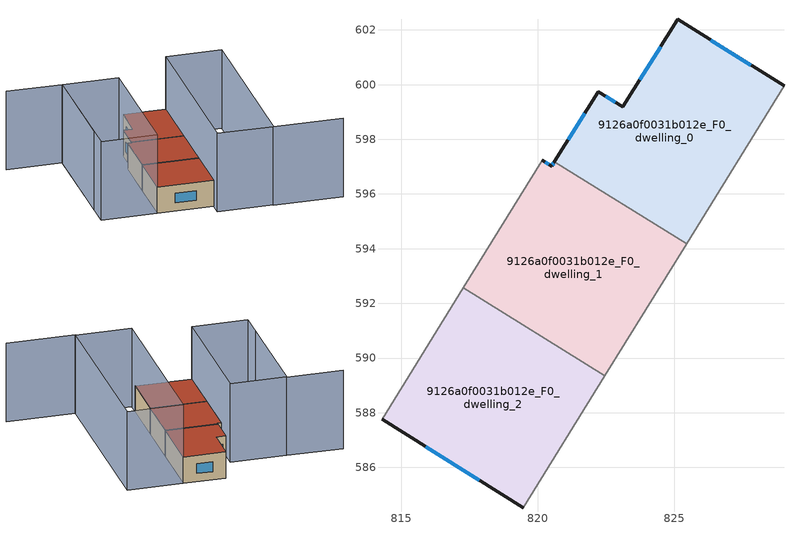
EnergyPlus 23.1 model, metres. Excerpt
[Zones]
9126a0f0031b012e_F0_dwelling_0
 floor ground (EU_floor_Construction): 829.01,599.95 825.44,594.19 820.61,597.17 822.22,599.75 823.11,599.19 825.12,602.39 z0
 wall outside (EU_wall_Construction): 829.01,599.95 825.12,602.39 823.11,599.19 822.22,599.75 820.61,597.17 z0:3
 wall adiabatic (EU_wall_Construction): 825.44,594.19 829.01,599.95 z0:3
 wall to 9126a0f0031b012e_F0_dwelling_1 (EU_wall_Construction): 820.61,597.17 825.44,594.19 z0:3
 window (EU_Window_Construction): 821.72,598.94 821.11,597.98 / 822.83,599.36 822.49,599.57 / 824.49,601.39 823.73,600.19 / 827.79,600.71 826.33,601.63 z0.93:2.07
 roof outside (EU_roof_Construction): 825.44,594.19 829.01,599.95 825.12,602.39 823.11,599.19 822.22,599.75 820.61,597.17 z3
9126a0f0031b012e_F0_dwelling_1
 floor ground (EU_floor_Construction): 825.44,594.19 822.45,589.36 817.27,592.56 820.16,597.23 820.51,597.01 820.61,597.17 z0
 wall outside (EU_wall_Construction): 820.61,597.17 820.51,597.01 820.16,597.23 z0:3
 wall adiabatic (EU_wall_Construction): 822.45,589.36 825.44,594.19 / 820.16,597.23 817.27,592.56 z0:3
 wall to 9126a0f0031b012e_F0_dwelling_2 (EU_wall_Construction): 817.27,592.56 822.45,589.36 z0:3
 window (EU_Window_Construction): 820.4,597.08 820.27,597.16 / 820.57,597.13 820.54,597.06 z0.93:2.07
 roof outside (EU_roof_Construction): 822.45,589.36 825.44,594.19 820.61,597.17 820.51,597.01 820.16,597.23 817.27,592.56 z3
9126a0f0031b012e_F0_dwelling_2
 floor ground (EU_floor_Construction): 822.45,589.36 819.46,584.52 814.3,587.76 817.27,592.56 z0
 wall outside (EU_wall_Construction): 814.3,587.76 819.46,584.52 z0:3
 wall adiabatic (EU_wall_Construction): 819.46,584.52 822.45,589.36 / 817.27,592.56 814.3,587.76 z0:3
 window (EU_Window_Construction): 815.91,586.75 817.86,585.53 z0.93:2.07
 roof outside (EU_roof_Construction): 819.46,584.52 822.45,589.36 817.27,592.56 814.3,587.76 z3
shading: 830.26,576.18 823.88,580.17 / 811.59,606.55 816.77,603.35 / 816.77,603.35 809.14,591 / 818.75,583.36 829.01,599.95 / 829.01,599.95 834.19,596.75 / 834.19,596.75 823.93,580.15 / 823.93,580.15 818.75,583.36 / 809.12,590.97 816.76,603.32 / 816.76,603.32 821.94,600.11 / 821.94,600.11 814.3,587.76 / 814.3,587.76 809.12,590.97 z0:9
[Building]
EU S2 Campaign: North Axis=0; Terrain=City; Solar Distribution=FullExterior
[Site:Location]
Montreal-Trudeau.Intl.AP: Latitude=45.4667; Longitude=-73.75; Time Zone=-5; Elevation=36
[SizingPeriod:WeatherFileDays]
AnnualSizingPeriod: Begin Month=1; Begin Day of Month=1; End Month=12; End Day of Month=31; Day of Week for Start Day=Monday; Use Weather File Daylight Saving Period=No; Use Weather File Rain and Snow Indicators=No
[MATERIAL]
EU_InternalMass_Material: Roughness=MediumRough; Thickness=0.1; Conductivity=1; Density=1800; Specific Heat=900; Thermal Absorptance=0.9; Solar Absorptance=0.7; Visible Absorptance=0.7
[MATERIAL:NOMASS] Roughness=MediumRough; Thermal Absorptance=0.9; Solar Absorptance=0.7; Visible Absorptance=0.7
Name | Thermal Resistance
EU_wall_NoMass; EU_floor_NoMass | 1.36485
EU_roof_NoMass | 2.55992
[WINDOWMATERIAL:SIMPLEGLAZINGSYSTEM]
EU_Window_SimpleGlazing: UFactor=3.92339; Solar Heat Gain Coefficient=0.8; Visible Transmittance=0.8
[CONSTRUCTION]
EU_wall_Construction: EU_wall_NoMass
EU_roof_Construction: EU_roof_NoMass
EU_floor_Construction: EU_floor_NoMass
EU_Window_Construction: EU_Window_SimpleGlazing
EU_InternalMass_Construction: EU_InternalMass_Material
[ZONE] Type=1; Multiplier=1; Ceiling Height=autocalculate; Floor Area=autocalculate; Part of Total Floor Area=Yes
Name | Volume
9126a0f0031b012e_F0_dwelling_0 | 103.57
9126a0f0031b012e_F0_dwelling_1 | 103.596
9126a0f0031b012e_F0_dwelling_2 | 103.578
[INTERNALMASS] Construction=EU_InternalMass_Construction
Name | Zone or ZoneList | Surface Area
9126a0f0031b012e_F0_dwelling_0_EU_InternalMass | 9126a0f0031b012e_F0_dwelling_0 | 34.5239
9126a0f0031b012e_F0_dwelling_1_EU_InternalMass | 9126a0f0031b012e_F0_dwelling_1 | 34.532
9126a0f0031b012e_F0_dwelling_2_EU_InternalMass | 9126a0f0031b012e_F0_dwelling_2 | 34.5259
[OTHEREQUIPMENT] Fuel Type=Electricity; Design Level Calculation Method=Watts/Area; Power per Zone Floor Area=1; Fraction Latent=0; Fraction Radiant=0; Fraction Lost=0; Carbon Dioxide Generation Rate=0; EndUse Subcategory=EU_Step8_InternalGains
Name | Zone or ZoneList or Space or SpaceList | Schedule
EU_Step8_InternalGain_9126a0f0031b012e_F0_dwelling_0_f000 | 9126a0f0031b012e_F0_dwelling_0 | EU_Step8_GainSchedule_9126a0f0031b012e_F0_dwelling_0_f000
EU_Step8_InternalGain_9126a0f0031b012e_F0_dwelling_1_f000 | 9126a0f0031b012e_F0_dwelling_1 | EU_Step8_GainSchedule_9126a0f0031b012e_F0_dwelling_1_f000
EU_Step8_InternalGain_9126a0f0031b012e_F0_dwelling_2_f000 | 9126a0f0031b012e_F0_dwelling_2 | EU_Step8_GainSchedule_9126a0f0031b012e_F0_dwelling_2_f000
[ZONEVENTILATION:DESIGNFLOWRATE] Schedule=EU_AlwaysOn; Design Flow Rate Calculation Method=AirChanges/Hour; Air Changes per Hour=0.860309; Ventilation Type=Natural; Fan Pressure Rise=0; Fan Total Efficiency=1; Constant Term Coefficient=1; Temperature Term Coefficient=0; Velocity Term Coefficient=0; Velocity Squared Term Coefficient=0; Minimum Indoor Temperature=-100; Maximum Indoor Temperature=100; Delta Temperature=-100; Minimum Outdoor Temperature=-100; Maximum Outdoor Temperature=100; Maximum Wind Speed=40
Name | Zone or ZoneList or Space or SpaceList
EU_ConstantAir_9126a0f0031b012e_F0_dwelling_0 | 9126a0f0031b012e_F0_dwelling_0
EU_ConstantAir_9126a0f0031b012e_F0_dwelling_1 | 9126a0f0031b012e_F0_dwelling_1
EU_ConstantAir_9126a0f0031b012e_F0_dwelling_2 | 9126a0f0031b012e_F0_dwelling_2
[HVACTEMPLATE:THERMOSTAT] Constant Heating Setpoint=20; Constant Cooling Setpoint=50
EU_HeatOnly_9126a0f0031b012e_F0_dwelling_0; EU_HeatOnly_9126a0f0031b012e_F0_dwelling_1; EU_HeatOnly_9126a0f0031b012e_F0_dwelling_2
[HVACTEMPLATE:ZONE:IDEALLOADSAIRSYSTEM] System Availability Schedule=EU_AlwaysOn; Maximum Heating Supply Air Temperature=50; Minimum Cooling Supply Air Temperature=13; Maximum Heating Supply Air Humidity Ratio=0.0156; Minimum Cooling Supply Air Humidity Ratio=0.0077; Heating Limit=NoLimit; Cooling Limit=NoLimit; Heating Availability Schedule=EU_AlwaysOn; Cooling Availability Schedule=EU_CoolingOff; Dehumidification Control Type=ConstantSensibleHeatRatio; Cooling Sensible Heat Ratio=0.7; Dehumidification Setpoint=60; Humidification Control Type=None; Humidification Setpoint=30; Outdoor Air Method=None; Outdoor Air Flow Rate per Person=0.00944; Outdoor Air Flow Rate per Zone Floor Area=0; Outdoor Air Flow Rate per Zone=0; Demand Controlled Ventilation Type=None; Outdoor Air Economizer Type=NoEconomizer; Heat Recovery Type=None; Sensible Heat Recovery Effectiveness=0.7; Latent Heat Recovery Effectiveness=0.65
Name | Template Thermostat
9126a0f0031b012e_F0_dwelling_0 | EU_HeatOnly_9126a0f0031b012e_F0_dwelling_0
9126a0f0031b012e_F0_dwelling_1 | EU_HeatOnly_9126a0f0031b012e_F0_dwelling_1
9126a0f0031b012e_F0_dwelling_2 | EU_HeatOnly_9126a0f0031b012e_F0_dwelling_2
[SIZING:ZONE] Zone Cooling Design Supply Air Temperature Input Method=SupplyAirTemperature; Zone Cooling Design Supply Air Temperature=13; Zone Heating Design Supply Air Temperature Input Method=SupplyAirTemperature; Zone Heating Design Supply Air Temperature=50; Zone Cooling Design Supply Air Humidity Ratio=0.008; Zone Heating Design Supply Air Humidity Ratio=0.008; Cooling Design Air Flow Method=DesignDay; Cooling Design Air Flow Rate=0; Cooling Minimum Air Flow per Zone Floor Area=0.000762; Cooling Minimum Air Flow=0; Cooling Minimum Air Flow Fraction=0.2; Heating Design Air Flow Method=DesignDay; Heating Design Air Flow Rate=0; Heating Maximum Air Flow per Zone Floor Area=0.002032; Heating Maximum Air Flow=0.141576; Heating Maximum Air Flow Fraction=0.3; Account for Dedicated Outdoor Air System=No; Dedicated Outdoor Air System Control Strategy=NeutralSupplyAir; Dedicated Outdoor Air Low Setpoint Temperature for Design=autosize; Dedicated Outdoor Air High Setpoint Temperature for Design=autosize; Zone Load Sizing Method=Sensible Load Only No Latent Load; Zone Latent Cooling Design Supply Air Humidity Ratio Input Method=HumidityRatioDifference; Zone Cooling Design Supply Air Humidity Ratio Difference=0.005; Zone Latent Heating Design Supply Air Humidity Ratio Input Method=HumidityRatioDifference; Zone Humidification Design Supply Air Humidity Ratio Difference=0.005
9126a0f0031b012e_F0_dwelling_0; 9126a0f0031b012e_F0_dwelling_1; 9126a0f0031b012e_F0_dwelling_2
[SCHEDULE:CONSTANT]
Name | Hourly Value
EU_AlwaysOn | 1
EU_CoolingOff | 0
[SCHEDULE:FILE] Column Number=1; Rows to Skip at Top=0; Number of Hours of Data=8760; Column Separator=Comma; Interpolate to Timestep=No; Minutes per Item=60; Adjust Schedule for Daylight Savings=Yes
Name | File
EU_Step8_GainSchedule_9126a0f0031b012e_F0_dwelling_0_f000 | ../../schedules/9126a0f0031b012e/9126a0f0031b012e_F0_dwelling_0_f000_gain.csv
EU_Step8_GainSchedule_9126a0f0031b012e_F0_dwelling_1_f000 | ../../schedules/9126a0f0031b012e/9126a0f0031b012e_F0_dwelling_1_f000_gain.csv
EU_Step8_GainSchedule_9126a0f0031b012e_F0_dwelling_2_f000 | ../../schedules/9126a0f0031b012e/9126a0f0031b012e_F0_dwelling_2_f000_gain.csv
